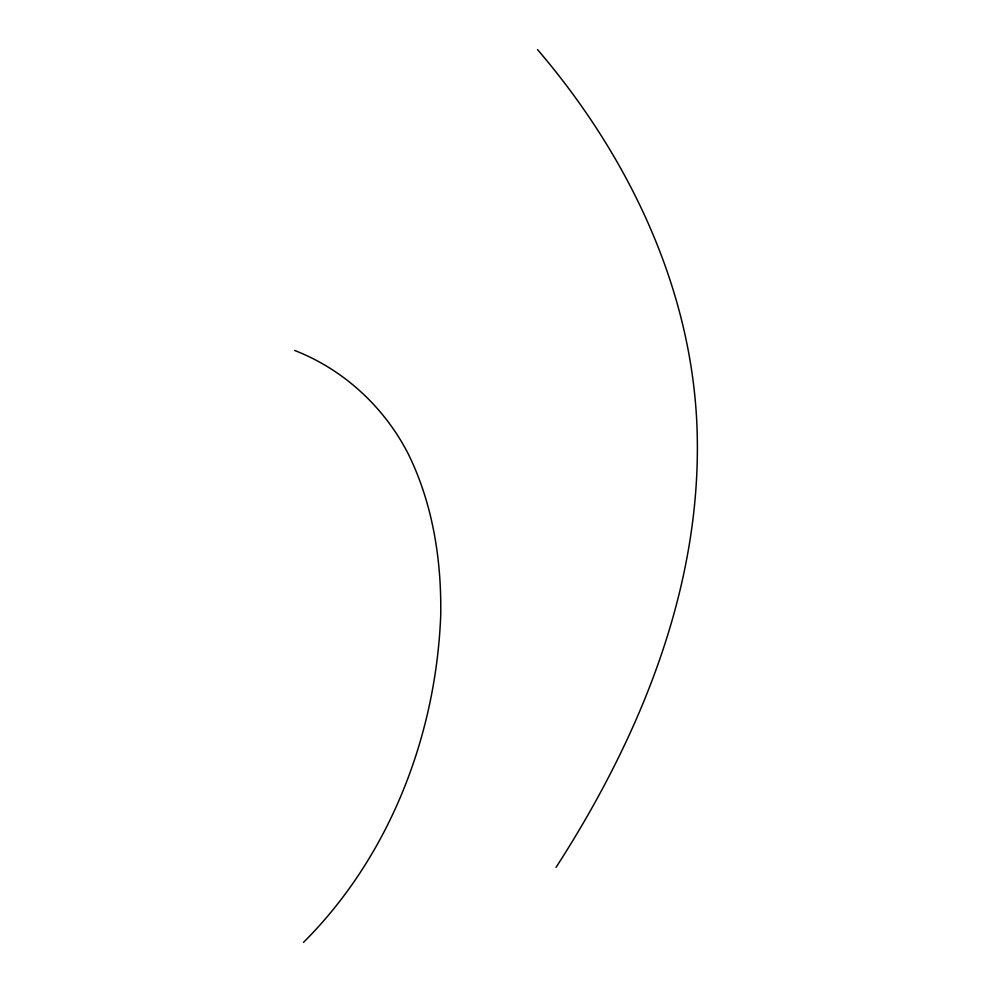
<?xml version="1.0" encoding="UTF-8"?>
<svg xmlns="http://www.w3.org/2000/svg" width="992" height="992" viewBox="0 0 992 992"><rect width="100%" height="100%" fill="white"/><g stroke="black" fill="none" stroke-linecap="round" stroke-linejoin="round"><path stroke-width="1.49" d="M556.016 867.43C638.464 739.511 700.29 591.703 697.277 437.162C694.685 293.421 629.87 157.443 537.54 49.6M303.465 942.4C389.372 856.753 435.835 736.2 440.696 615.896C441.688 560.406 432.896 504.159 408.307 453.989C384.276 407.166 343.889 369.632 294.723 350.498"/></g></svg>
